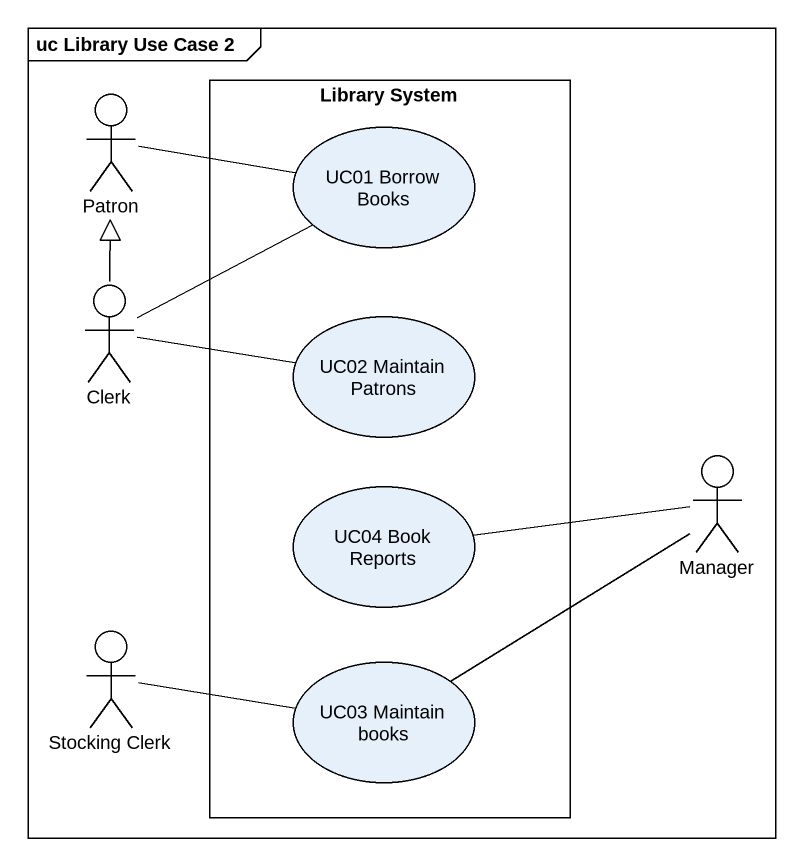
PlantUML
@startuml
mainframe uc Library Use Case 2
actor Patron
rectangle "Library System" as Library_System {
  usecase "UC01 Borrow Books" as UC01_Borrow_Books
  usecase "UC02 Maintain Patrons" as UC02_Maintain_Patrons
  usecase "UC04 Book Reports" as UC04_Book_Reports
  usecase "UC03 Maintain books" as UC03_Maintain_books
}
actor Clerk
actor Manager
actor "Stocking Clerk" as Stocking_Clerk
Patron -right- UC01_Borrow_Books
Clerk -up-|> Patron
Clerk -up- UC01_Borrow_Books
Clerk -right- UC02_Maintain_Patrons
UC04_Book_Reports -right- Manager
Manager -left- UC03_Maintain_books
Stocking_Clerk -right- UC03_Maintain_books
@enduml
